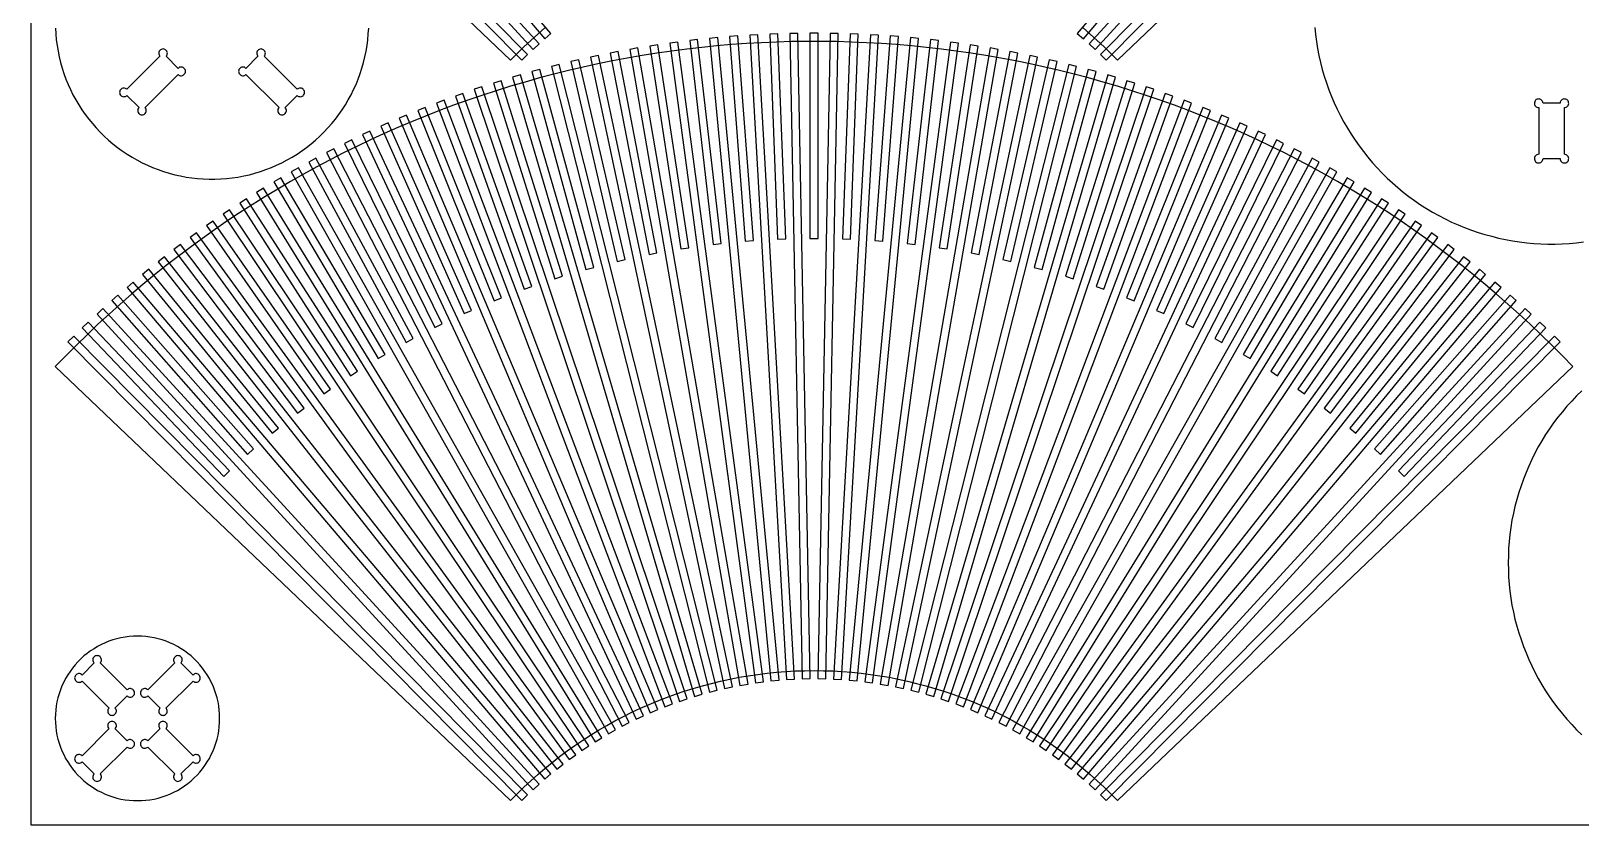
# Model space of a CAD drawing. Extents: x 0 to 2440, y 0 to 1220.
# Drawn here: x 0 to 1148, y 0 to 588 of the extents above; entities that cross this region are included whole.
import ezdxf

# ---------------------------------------------------------------- set-up
doc = ezdxf.new("R2010")
doc.units = 0
for name, color, linetype in [('BOARD-2440X1220', 8, 'Continuous'), ('CUT', 1, 'Continuous'), ('POCKET-KERF-15_5', 5, 'Continuous')]:
    doc.layers.add(name, color=color, linetype=linetype)

msp = doc.modelspace()

# ---------------------------------------------------------------- linework, layer by layer
at = {"layer": 'BOARD-2440X1220'}
msp.add_lwpolyline([(0, 0), (2440, 0), (2440, 1220), (0, 1220)], close=True, dxfattribs=at)
at = {"layer": 'CUT'}
for points in [[(18, 887.3), (355.1, 566), (360, 571), (365, 575.9), (370.1, 580.7), (375.3, 585.3), (380.6, 589.9)], [(779.2, 589.9), (784.5, 585.3), (789.7, 580.7), (794.8, 575.9), (799.8, 571), (804.7, 566), (1141.8, 887.3)], [(18.1, 589.8), (18.3, 585.5), (18.7, 581.2), (19.3, 577), (20, 572.7), (20.8, 568.5), (21.9, 564.4), (23, 560.2), (24.4, 556.2), (25.8, 552.1), (27.5, 548.2), (29.2, 544.3), (31.1, 540.4), (33.2, 536.7), (35.4, 533), (37.7, 529.4), (40.2, 525.8), (42.8, 522.4), (45.5, 519.1), (48.3, 515.9), (51.2, 512.8), (54.3, 509.8), (57.5, 506.9), (60.7, 504.1), (64.1, 501.4), (67.6, 498.9), (71.2, 496.5), (74.8, 494.3), (78.5, 492.2), (82.3, 490.2), (86.2, 488.3), (90.1, 486.6), (94.1, 485.1), (98.2, 483.7), (102.3, 482.4), (106.5, 481.3), (110.6, 480.4), (114.9, 479.6), (119.1, 479), (123.4, 478.5), (127.6, 478.2), (131.9, 478), (136.2, 478), (140.5, 478.2), (144.8, 478.5), (149, 479), (153.3, 479.6), (157.5, 480.4), (161.7, 481.3), (165.8, 482.4), (169.9, 483.7), (174, 485.1), (178, 486.6), (181.9, 488.3), (185.8, 490.2), (189.6, 492.2), (193.3, 494.3), (197, 496.5), (200.5, 498.9), (204, 501.4), (207.4, 504.1), (210.7, 506.9), (213.8, 509.8), (216.9, 512.8), (219.8, 515.9), (222.7, 519.1), (225.4, 522.4), (228, 525.8), (230.4, 529.4), (232.8, 533), (234.9, 536.7), (237, 540.4), (238.9, 544.3), (240.7, 548.2), (242.3, 552.1), (243.8, 556.2), (245.1, 560.2), (246.3, 564.4), (247.3, 568.5), (248.2, 572.7), (248.9, 577), (249.4, 581.2), (249.8, 585.5), (250.1, 589.8)], [(950.7, 590.3), (951.3, 585), (952, 579.8), (952.8, 574.6), (953.8, 569.5), (955, 564.3), (956.3, 559.2), (957.8, 554.2), (959.5, 549.2), (961.2, 544.2), (963.2, 539.3), (965.2, 534.5), (967.4, 529.7), (969.8, 525), (972.3, 520.3), (974.9, 515.8), (977.7, 511.3), (980.6, 506.9), (983.6, 502.6), (986.8, 498.4), (990.1, 494.2), (993.5, 490.2), (997, 486.3), (1000.6, 482.5), (1004.4, 478.8), (1008.3, 475.2), (1012.2, 471.8), (1016.3, 468.4), (1020.5, 465.2), (1024.7, 462.1), (1029.1, 459.1), (1033.5, 456.3), (1038, 453.6), (1042.6, 451), (1047.3, 448.6), (1052.1, 446.3), (1056.9, 444.2), (1061.7, 442.2), (1066.7, 440.3), (1071.7, 438.6), (1076.7, 437.1), (1081.8, 435.7), (1086.9, 434.4), (1092, 433.3), (1097.2, 432.4), (1102.4, 431.6), (1107.7, 431), (1112.9, 430.5), (1118.2, 430.2), (1123.4, 430), (1128.7, 430), (1134, 430.2), (1139.2, 430.5), (1144.5, 431), (1149.7, 431.6)], [(1148.4, 321.3), (1144.6, 317.6), (1141, 313.8), (1137.5, 309.9), (1134.1, 305.9), (1130.8, 301.8), (1127.6, 297.6), (1124.6, 293.3), (1121.7, 288.9), (1118.9, 284.4), (1116.3, 279.8), (1113.8, 275.2), (1111.4, 270.5), (1109.2, 265.7), (1107.2, 260.8), (1105.2, 255.9), (1103.5, 251), (1101.8, 246), (1100.3, 240.9), (1099, 235.8), (1097.8, 230.7), (1096.8, 225.5), (1096, 220.3), (1095.3, 215.1), (1094.7, 209.9), (1094.3, 204.6), (1094.1, 199.3), (1094, 194.1), (1094.1, 188.8), (1094.3, 183.5), (1094.7, 178.3), (1095.3, 173), (1096, 167.8), (1096.8, 162.6), (1097.8, 157.5), (1099, 152.3), (1100.3, 147.2), (1101.8, 142.2), (1103.5, 137.2), (1105.2, 132.2), (1107.2, 127.3), (1109.2, 122.5), (1111.4, 117.7), (1113.8, 113), (1116.3, 108.3), (1118.9, 103.8), (1121.7, 99.3), (1124.6, 94.9), (1127.6, 90.6), (1130.8, 86.4), (1134.1, 82.2), (1137.5, 78.2), (1141, 74.3), (1144.6, 70.5), (1148.4, 66.8)]]:
    msp.add_lwpolyline(points, dxfattribs=at)
for points in [[(804.7, 18), (1141.8, 339.3), (1134.1, 347.3), (1126.3, 355.2), (1118.3, 362.9), (1110.2, 370.6), (1102.1, 378.1), (1093.8, 385.6), (1085.4, 392.9), (1076.9, 400), (1068.3, 407.1), (1059.6, 414), (1050.8, 420.8), (1041.9, 427.5), (1033, 434.1), (1023.9, 440.5), (1014.7, 446.8), (1005.5, 453), (996.1, 459), (986.7, 464.9), (977.2, 470.7), (967.6, 476.3), (957.9, 481.8), (948.1, 487.1), (938.3, 492.3), (928.4, 497.4), (918.4, 502.3), (908.4, 507.1), (898.3, 511.7), (888.1, 516.2), (877.9, 520.5), (867.6, 524.7), (857.2, 528.8), (846.8, 532.7), (836.3, 536.4), (825.8, 540), (815.2, 543.5), (804.6, 546.8), (794, 549.9), (783.2, 552.9), (772.5, 555.7), (761.7, 558.4), (750.9, 561), (740, 563.3), (729.1, 565.5), (718.2, 567.6), (707.2, 569.5), (696.2, 571.2), (685.2, 572.8), (674.2, 574.3), (663.2, 575.5), (652.1, 576.6), (641, 577.6), (629.9, 578.4), (618.8, 579), (607.7, 579.5), (596.6, 579.8), (585.5, 580), (574.4, 580), (563.2, 579.8), (552.1, 579.5), (541, 579), (529.9, 578.4), (518.8, 577.6), (507.7, 576.6), (496.7, 575.5), (485.6, 574.3), (474.6, 572.8), (463.6, 571.2), (452.6, 569.5), (441.6, 567.6), (430.7, 565.5), (419.8, 563.3), (409, 561), (398.1, 558.4), (387.3, 555.7), (376.6, 552.9), (365.9, 549.9), (355.2, 546.8), (344.6, 543.5), (334, 540), (323.5, 536.4), (313, 532.7), (302.6, 528.8), (292.2, 524.7), (281.9, 520.5), (271.7, 516.2), (261.5, 511.7), (251.4, 507.1), (241.4, 502.3), (231.4, 497.4), (221.5, 492.3), (211.7, 487.1), (201.9, 481.8), (192.3, 476.3), (182.7, 470.7), (173.2, 464.9), (163.7, 459), (154.4, 453), (145.1, 446.8), (136, 440.5), (126.9, 434.1), (117.9, 427.5), (109, 420.8), (100.2, 414), (91.5, 407.1), (82.9, 400), (74.4, 392.9), (66, 385.6), (57.8, 378.1), (49.6, 370.6), (41.5, 362.9), (33.6, 355.2), (25.7, 347.3), (18, 339.3), (355.1, 18), (360, 23), (365, 27.9), (370.1, 32.7), (375.3, 37.3), (380.6, 41.9), (386, 46.3), (391.5, 50.6), (397.1, 54.8), (402.8, 58.8), (408.6, 62.7), (414.4, 66.5), (420.4, 70.2), (426.4, 73.7), (432.5, 77.1), (438.7, 80.3), (444.9, 83.4), (451.3, 86.4), (457.7, 89.2), (464.1, 91.9), (470.6, 94.4), (477.2, 96.8), (483.8, 99), (490.4, 101.1), (497.2, 103.1), (503.9, 104.8), (510.7, 106.5), (517.5, 108), (524.4, 109.3), (531.2, 110.4), (538.2, 111.5), (545.1, 112.3), (552, 113), (559, 113.6), (566, 114), (572.9, 114.2), (579.9, 114.3), (586.9, 114.2), (593.9, 114), (600.8, 113.6), (607.8, 113), (614.7, 112.3), (621.7, 111.5), (628.6, 110.4), (635.5, 109.3), (642.3, 108), (649.1, 106.5), (655.9, 104.8), (662.7, 103.1), (669.4, 101.1), (676, 99), (682.7, 96.8), (689.2, 94.4), (695.7, 91.9), (702.2, 89.2), (708.6, 86.4), (714.9, 83.4), (721.1, 80.3), (727.3, 77.1), (733.4, 73.7), (739.5, 70.2), (745.4, 66.5), (751.3, 62.7), (757, 58.8), (762.7, 54.8), (768.3, 50.6), (773.8, 46.3), (779.2, 41.9), (784.5, 37.3), (789.7, 32.7), (794.8, 27.9), (799.8, 23)], [(80, 531), (79.5, 530.5), (79.2, 529.9), (79.1, 529.2), (79, 528.6), (79.2, 527.9), (79.4, 527.3), (79.8, 526.7), (80.3, 526.2), (80.9, 525.9), (81.5, 525.7), (82.2, 525.6), (82.9, 525.7), (83.6, 525.9), (84.1, 526.2), (84.6, 526.7), (85, 527.3), (85.3, 527.9), (85.4, 528.6), (85.4, 529.2), (85.2, 529.9), (84.9, 530.5), (84.5, 531), (109, 555.5), (109.5, 555.1), (110.1, 554.8), (110.8, 554.6), (111.4, 554.6), (112.1, 554.7), (112.7, 555), (113.3, 555.4), (113.8, 555.9), (114.1, 556.4), (114.3, 557.1), (114.4, 557.8), (114.3, 558.5), (114.1, 559.1), (113.8, 559.7), (113.3, 560.2), (112.7, 560.6), (112.1, 560.8), (111.4, 561), (110.8, 560.9), (110.1, 560.8), (109.5, 560.5), (109, 560), (100, 569), (100.5, 569.5), (100.8, 570.1), (100.9, 570.8), (101, 571.4), (100.8, 572.1), (100.6, 572.7), (100.2, 573.3), (99.7, 573.8), (99.1, 574.1), (98.5, 574.3), (97.8, 574.4), (97.1, 574.3), (96.4, 574.1), (95.9, 573.8), (95.4, 573.3), (95, 572.7), (94.7, 572.1), (94.6, 571.4), (94.6, 570.8), (94.8, 570.1), (95.1, 569.5), (95.5, 569), (71, 544.5), (70.5, 544.9), (69.9, 545.2), (69.2, 545.4), (68.6, 545.4), (67.9, 545.3), (67.3, 545), (66.7, 544.6), (66.2, 544.1), (65.9, 543.6), (65.7, 542.9), (65.6, 542.2), (65.7, 541.5), (65.9, 540.9), (66.2, 540.3), (66.7, 539.8), (67.3, 539.4), (67.9, 539.2), (68.6, 539), (69.2, 539.1), (69.9, 539.2), (70.5, 539.5), (71, 540)], [(197.1, 540), (197.6, 539.5), (198.2, 539.2), (198.9, 539.1), (199.6, 539), (200.3, 539.2), (200.9, 539.4), (201.5, 539.8), (201.9, 540.3), (202.3, 540.9), (202.5, 541.5), (202.6, 542.2), (202.5, 542.9), (202.3, 543.6), (201.9, 544.1), (201.5, 544.6), (200.9, 545), (200.3, 545.3), (199.6, 545.4), (198.9, 545.4), (198.2, 545.2), (197.6, 544.9), (197.1, 544.5), (172.6, 569), (173.1, 569.5), (173.4, 570.1), (173.5, 570.8), (173.6, 571.4), (173.4, 572.1), (173.2, 572.7), (172.8, 573.3), (172.3, 573.8), (171.7, 574.1), (171, 574.3), (170.4, 574.4), (169.7, 574.3), (169, 574.1), (168.4, 573.8), (167.9, 573.3), (167.6, 572.7), (167.3, 572.1), (167.2, 571.4), (167.2, 570.8), (167.4, 570.1), (167.7, 569.5), (168.1, 569), (159.2, 560), (158.7, 560.5), (158, 560.8), (157.4, 560.9), (156.7, 561), (156, 560.8), (155.4, 560.6), (154.8, 560.2), (154.4, 559.7), (154, 559.1), (153.8, 558.5), (153.7, 557.8), (153.8, 557.1), (154, 556.4), (154.4, 555.9), (154.8, 555.4), (155.4, 555), (156, 554.7), (156.7, 554.6), (157.4, 554.6), (158, 554.8), (158.7, 555.1), (159.2, 555.5), (183.7, 531), (183.2, 530.5), (182.9, 529.9), (182.8, 529.2), (182.7, 528.6), (182.8, 527.9), (183.1, 527.3), (183.5, 526.7), (184, 526.2), (184.6, 525.9), (185.2, 525.7), (185.9, 525.6), (186.6, 525.7), (187.2, 525.9), (187.8, 526.2), (188.3, 526.7), (188.7, 527.3), (189, 527.9), (189.1, 528.6), (189.1, 529.2), (188.9, 529.9), (188.6, 530.5), (188.2, 531)], [(1132.4, 493.2), (1132.4, 492.5), (1132.7, 491.8), (1133, 491.3), (1133.5, 490.8), (1134, 490.4), (1134.7, 490.1), (1135.3, 490), (1136, 490), (1136.7, 490.2), (1137.3, 490.5), (1137.8, 490.9), (1138.3, 491.4), (1138.6, 492.1), (1138.7, 492.7), (1138.8, 493.4), (1138.6, 494.1), (1138.4, 494.7), (1138, 495.3), (1137.5, 495.7), (1136.9, 496.1), (1136.3, 496.3), (1135.6, 496.4), (1135.6, 531), (1136.3, 531), (1136.9, 531.3), (1137.5, 531.6), (1138, 532.1), (1138.4, 532.6), (1138.6, 533.3), (1138.8, 533.9), (1138.7, 534.6), (1138.6, 535.3), (1138.3, 535.9), (1137.8, 536.4), (1137.3, 536.9), (1136.7, 537.2), (1136, 537.3), (1135.3, 537.4), (1134.7, 537.2), (1134, 537), (1133.5, 536.6), (1133, 536.1), (1132.7, 535.5), (1132.4, 534.9), (1132.4, 534.2), (1119.8, 534.2), (1119.7, 534.9), (1119.5, 535.5), (1119.1, 536.1), (1118.7, 536.6), (1118.1, 537), (1117.5, 537.2), (1116.8, 537.4), (1116.1, 537.3), (1115.5, 537.2), (1114.8, 536.9), (1114.3, 536.4), (1113.9, 535.9), (1113.6, 535.3), (1113.4, 534.6), (1113.4, 533.9), (1113.5, 533.3), (1113.8, 532.6), (1114.2, 532.1), (1114.7, 531.6), (1115.2, 531.3), (1115.9, 531), (1116.6, 531), (1116.6, 496.4), (1115.9, 496.3), (1115.2, 496.1), (1114.7, 495.7), (1114.2, 495.3), (1113.8, 494.7), (1113.5, 494.1), (1113.4, 493.4), (1113.4, 492.7), (1113.6, 492.1), (1113.9, 491.4), (1114.3, 490.9), (1114.8, 490.5), (1115.5, 490.2), (1116.1, 490), (1116.8, 490), (1117.5, 490.1), (1118.1, 490.4), (1118.7, 490.8), (1119.1, 491.3), (1119.5, 491.8), (1119.7, 492.5), (1119.8, 493.2)], [(139.7, 78.9), (139.7, 82), (139.4, 85), (139, 88.1), (138.5, 91.1), (137.8, 94.1), (137, 97.1), (136, 100), (134.8, 102.9), (133.5, 105.7), (132.1, 108.4), (130.5, 111.1), (128.8, 113.6), (127, 116.1), (125.1, 118.5), (123, 120.8), (120.8, 123), (118.5, 125.1), (116.1, 127), (113.6, 128.8), (111.1, 130.5), (108.4, 132.1), (105.7, 133.5), (102.9, 134.8), (100, 136), (97.1, 137), (94.1, 137.8), (91.1, 138.5), (88.1, 139), (85, 139.4), (82, 139.7), (78.9, 139.7), (75.8, 139.7), (72.7, 139.4), (69.7, 139), (66.6, 138.5), (63.6, 137.8), (60.6, 137), (57.7, 136), (54.9, 134.8), (52.1, 133.5), (49.3, 132.1), (46.7, 130.5), (44.1, 128.8), (41.6, 127), (39.2, 125.1), (36.9, 123), (34.8, 120.8), (32.7, 118.5), (30.7, 116.1), (28.9, 113.6), (27.2, 111.1), (25.6, 108.4), (24.2, 105.7), (22.9, 102.9), (21.8, 100), (20.8, 97.1), (19.9, 94.1), (19.2, 91.1), (18.7, 88.1), (18.3, 85), (18.1, 82), (18, 78.9), (18.1, 75.8), (18.3, 72.7), (18.7, 69.7), (19.2, 66.6), (19.9, 63.6), (20.8, 60.6), (21.8, 57.7), (22.9, 54.9), (24.2, 52.1), (25.6, 49.3), (27.2, 46.7), (28.9, 44.1), (30.7, 41.6), (32.7, 39.2), (34.8, 36.9), (36.9, 34.8), (39.2, 32.7), (41.6, 30.7), (44.1, 28.9), (46.7, 27.2), (49.3, 25.6), (52.1, 24.2), (54.9, 22.9), (57.7, 21.8), (60.6, 20.8), (63.6, 19.9), (66.6, 19.2), (69.7, 18.7), (72.7, 18.3), (75.8, 18.1), (78.9, 18), (82, 18.1), (85, 18.3), (88.1, 18.7), (91.1, 19.2), (94.1, 19.9), (97.1, 20.8), (100, 21.8), (102.9, 22.9), (105.7, 24.2), (108.4, 25.6), (111.1, 27.2), (113.6, 28.9), (116.1, 30.7), (118.5, 32.7), (120.8, 34.8), (123, 36.9), (125.1, 39.2), (127, 41.6), (128.8, 44.1), (130.5, 46.7), (132.1, 49.3), (133.5, 52.1), (134.8, 54.9), (136, 57.7), (137, 60.6), (137.8, 63.6), (138.5, 66.6), (139, 69.7), (139.4, 72.7), (139.7, 75.8)], [(71.2, 95.5), (71.7, 95.1), (72.3, 94.8), (73, 94.6), (73.7, 94.6), (74.3, 94.7), (75, 94.9), (75.5, 95.3), (76, 95.8), (76.3, 96.4), (76.6, 97.1), (76.6, 97.8), (76.6, 98.4), (76.3, 99.1), (76, 99.7), (75.5, 100.2), (75, 100.6), (74.3, 100.8), (73.7, 100.9), (73, 100.9), (72.3, 100.7), (71.7, 100.4), (71.2, 100), (51.2, 120), (51.6, 120.5), (52, 121.1), (52.1, 121.8), (52.1, 122.4), (52, 123.1), (51.8, 123.8), (51.4, 124.3), (50.9, 124.8), (50.3, 125.1), (49.6, 125.3), (49, 125.4), (48.3, 125.3), (47.6, 125.1), (47, 124.8), (46.5, 124.3), (46.1, 123.8), (45.9, 123.1), (45.8, 122.4), (45.8, 121.8), (46, 121.1), (46.3, 120.5), (46.7, 120), (37.8, 111), (37.3, 111.5), (36.6, 111.8), (36, 112), (35.3, 112), (34.6, 111.9), (34, 111.6), (33.4, 111.2), (33, 110.7), (32.6, 110.1), (32.4, 109.5), (32.3, 108.8), (32.4, 108.1), (32.6, 107.5), (33, 106.9), (33.4, 106.4), (34, 106), (34.6, 105.7), (35.3, 105.6), (36, 105.6), (36.6, 105.8), (37.3, 106.1), (37.8, 106.5), (57.7, 86.6), (57.3, 86), (57, 85.4), (56.8, 84.8), (56.8, 84.1), (56.9, 83.4), (57.2, 82.8), (57.6, 82.2), (58.1, 81.8), (58.7, 81.4), (59.3, 81.2), (60, 81.1), (60.7, 81.2), (61.3, 81.4), (61.9, 81.8), (62.4, 82.2), (62.8, 82.8), (63.1, 83.4), (63.2, 84.1), (63.2, 84.8), (63, 85.4), (62.7, 86), (62.3, 86.6)], [(95.5, 86.6), (95.1, 86), (94.8, 85.4), (94.6, 84.8), (94.6, 84.1), (94.7, 83.4), (94.9, 82.8), (95.3, 82.2), (95.8, 81.8), (96.4, 81.4), (97.1, 81.2), (97.8, 81.1), (98.4, 81.2), (99.1, 81.4), (99.7, 81.8), (100.2, 82.2), (100.6, 82.8), (100.8, 83.4), (100.9, 84.1), (100.9, 84.8), (100.7, 85.4), (100.4, 86), (100, 86.6), (120, 106.5), (120.5, 106.1), (121.1, 105.8), (121.8, 105.6), (122.4, 105.6), (123.1, 105.7), (123.8, 106), (124.3, 106.4), (124.8, 106.9), (125.1, 107.5), (125.3, 108.1), (125.4, 108.8), (125.3, 109.5), (125.1, 110.1), (124.8, 110.7), (124.3, 111.2), (123.8, 111.6), (123.1, 111.9), (122.4, 112), (121.8, 112), (121.1, 111.8), (120.5, 111.5), (120, 111), (111, 120), (111.5, 120.5), (111.8, 121.1), (112, 121.8), (112, 122.4), (111.9, 123.1), (111.6, 123.8), (111.2, 124.3), (110.7, 124.8), (110.1, 125.1), (109.5, 125.3), (108.8, 125.4), (108.1, 125.3), (107.5, 125.1), (106.9, 124.8), (106.4, 124.3), (106, 123.8), (105.7, 123.1), (105.6, 122.4), (105.6, 121.8), (105.8, 121.1), (106.1, 120.5), (106.5, 120), (86.6, 100), (86, 100.4), (85.4, 100.7), (84.8, 100.9), (84.1, 100.9), (83.4, 100.8), (82.8, 100.6), (82.2, 100.2), (81.8, 99.7), (81.4, 99.1), (81.2, 98.4), (81.1, 97.8), (81.2, 97.1), (81.4, 96.4), (81.8, 95.8), (82.2, 95.3), (82.8, 94.9), (83.4, 94.7), (84.1, 94.6), (84.8, 94.6), (85.4, 94.8), (86, 95.1), (86.6, 95.5)], [(46.7, 37.8), (46.3, 37.3), (46, 36.6), (45.8, 36), (45.8, 35.3), (45.9, 34.6), (46.1, 34), (46.5, 33.4), (47, 33), (47.6, 32.6), (48.3, 32.4), (49, 32.3), (49.6, 32.4), (50.3, 32.6), (50.9, 33), (51.4, 33.4), (51.8, 34), (52, 34.6), (52.1, 35.3), (52.1, 36), (52, 36.6), (51.6, 37.3), (51.2, 37.8), (71.2, 57.7), (71.7, 57.3), (72.3, 57), (73, 56.8), (73.7, 56.8), (74.3, 56.9), (75, 57.2), (75.5, 57.6), (76, 58.1), (76.3, 58.7), (76.6, 59.3), (76.6, 60), (76.6, 60.7), (76.3, 61.3), (76, 61.9), (75.5, 62.4), (75, 62.8), (74.3, 63.1), (73.7, 63.2), (73, 63.2), (72.3, 63), (71.7, 62.7), (71.2, 62.3), (62.3, 71.2), (62.7, 71.7), (63, 72.3), (63.2, 73), (63.2, 73.7), (63.1, 74.3), (62.8, 75), (62.4, 75.5), (61.9, 76), (61.3, 76.3), (60.7, 76.6), (60, 76.6), (59.3, 76.6), (58.7, 76.3), (58.1, 76), (57.6, 75.5), (57.2, 75), (56.9, 74.3), (56.8, 73.7), (56.8, 73), (57, 72.3), (57.3, 71.7), (57.7, 71.2), (37.8, 51.2), (37.3, 51.6), (36.6, 52), (36, 52.1), (35.3, 52.1), (34.6, 52), (34, 51.8), (33.4, 51.4), (33, 50.9), (32.6, 50.3), (32.4, 49.6), (32.3, 49), (32.4, 48.3), (32.6, 47.6), (33, 47), (33.4, 46.5), (34, 46.1), (34.6, 45.9), (35.3, 45.8), (36, 45.8), (36.6, 46), (37.3, 46.3), (37.8, 46.7)], [(120, 46.7), (120.5, 46.3), (121.1, 46), (121.8, 45.8), (122.4, 45.8), (123.1, 45.9), (123.8, 46.1), (124.3, 46.5), (124.8, 47), (125.1, 47.6), (125.3, 48.3), (125.4, 49), (125.3, 49.6), (125.1, 50.3), (124.8, 50.9), (124.3, 51.4), (123.8, 51.8), (123.1, 52), (122.4, 52.1), (121.8, 52.1), (121.1, 52), (120.5, 51.6), (120, 51.2), (100, 71.2), (100.4, 71.7), (100.7, 72.3), (100.9, 73), (100.9, 73.7), (100.8, 74.3), (100.6, 75), (100.2, 75.5), (99.7, 76), (99.1, 76.3), (98.4, 76.6), (97.8, 76.6), (97.1, 76.6), (96.4, 76.3), (95.8, 76), (95.3, 75.5), (94.9, 75), (94.7, 74.3), (94.6, 73.7), (94.6, 73), (94.8, 72.3), (95.1, 71.7), (95.5, 71.2), (86.6, 62.3), (86, 62.7), (85.4, 63), (84.8, 63.2), (84.1, 63.2), (83.4, 63.1), (82.8, 62.8), (82.2, 62.4), (81.8, 61.9), (81.4, 61.3), (81.2, 60.7), (81.1, 60), (81.2, 59.3), (81.4, 58.7), (81.8, 58.1), (82.2, 57.6), (82.8, 57.2), (83.4, 56.9), (84.1, 56.8), (84.8, 56.8), (85.4, 57), (86, 57.3), (86.6, 57.7), (106.5, 37.8), (106.1, 37.3), (105.8, 36.6), (105.6, 36), (105.6, 35.3), (105.7, 34.6), (106, 34), (106.4, 33.4), (106.9, 33), (107.5, 32.6), (108.1, 32.4), (108.8, 32.3), (109.5, 32.4), (110.1, 32.6), (110.7, 33), (111.2, 33.4), (111.6, 34), (111.9, 34.6), (112, 35.3), (112, 36), (111.8, 36.6), (111.5, 37.3), (111, 37.8)]]:
    msp.add_lwpolyline(points, close=True, dxfattribs=at)
at = {"layer": 'POCKET-KERF-15_5'}
for points in [[(380.5, 581.9), (385, 585.8), (75.7, 949.8), (71.1, 945.9)], [(774.8, 585.8), (779.4, 581.9), (1088.7, 945.9), (1084.1, 949.8)], [(371.9, 574.1), (376.3, 578.2), (53.3, 930.2), (48.9, 926.1)], [(783.6, 578.2), (788, 574.1), (1111, 926.1), (1106.5, 930.2)], [(363.5, 566.1), (367.8, 570.3), (31.7, 909.7), (27.4, 905.5)], [(792, 570.3), (796.3, 566.1), (1132.4, 905.5), (1128.2, 909.7)], [(552.9, 433.6), (558.9, 433.8), (553.1, 585.6), (547.1, 585.3)], [(571.1, 108.2), (577.1, 108.3), (568, 585.9), (562, 585.8)], [(576.9, 434.2), (582.9, 434.2), (582.9, 586), (576.9, 586)], [(582.7, 108.3), (588.7, 108.2), (597.8, 585.8), (591.8, 585.9)], [(600.9, 433.8), (606.9, 433.6), (612.7, 585.3), (606.7, 585.6)], [(525, 103.3), (531, 104.3), (449.5, 575.1), (443.6, 574)], [(481.3, 426.4), (487.3, 427.3), (464.2, 577.4), (458.3, 576.5)], [(536.5, 105.2), (542.4, 106), (479, 579.5), (473, 578.7)], [(505.1, 429.7), (511.1, 430.4), (493.7, 581.3), (487.8, 580.6)], [(548, 106.6), (554, 107.2), (508.6, 582.8), (502.6, 582.2)], [(529, 432.1), (535, 432.6), (523.4, 584), (517.4, 583.5)], [(559.5, 107.6), (565.5, 108), (538.3, 584.9), (532.3, 584.6)], [(594.3, 108), (600.3, 107.6), (627.6, 584.6), (621.6, 584.9)], [(605.9, 107.2), (611.8, 106.6), (657.2, 582.2), (651.3, 582.8)], [(617.4, 106), (623.3, 105.2), (686.8, 578.7), (680.9, 579.5)], [(624.9, 432.6), (630.9, 432.1), (642.4, 583.5), (636.4, 584)], [(628.9, 104.3), (634.8, 103.3), (716.2, 574), (710.3, 575.1)], [(648.8, 430.4), (654.7, 429.7), (672, 580.6), (666.1, 581.3)], [(672.6, 427.3), (678.5, 426.4), (701.5, 576.5), (695.6, 577.4)], [(502.4, 98.3), (508.2, 99.7), (391.2, 562.9), (385.4, 561.4)], [(434.2, 417.1), (440.1, 418.5), (405.7, 566.4), (399.9, 565)], [(513.7, 101), (519.6, 102.3), (420.3, 569.5), (414.4, 568.3)], [(457.7, 422.2), (463.6, 423.4), (434.9, 572.4), (429, 571.3)], [(640.3, 102.3), (646.1, 101), (745.4, 568.3), (739.6, 569.5)], [(651.6, 99.7), (657.4, 98.3), (774.4, 561.4), (768.6, 562.9)], [(696.2, 423.4), (702.1, 422.2), (730.9, 571.3), (725, 572.4)], [(719.7, 418.5), (725.6, 417.1), (760, 565), (754.1, 566.4)], [(491.3, 95.1), (497, 96.8), (362.5, 555.2), (356.7, 553.5)], [(411, 411.1), (416.8, 412.7), (376.8, 559.2), (371, 557.6)], [(662.8, 96.8), (668.6, 95.1), (803.1, 553.5), (797.4, 555.2)], [(743, 412.7), (748.8, 411.1), (788.8, 557.6), (783, 559.2)], [(365.3, 396.5), (370.9, 398.5), (319.9, 541.5), (314.3, 539.5)], [(480.2, 91.5), (485.9, 93.4), (334, 546.4), (328.3, 544.5)], [(388, 404.3), (393.7, 406.1), (348.2, 550.9), (342.5, 549.1)], [(673.9, 93.4), (679.6, 91.5), (831.5, 544.5), (825.8, 546.4)], [(766.1, 406.1), (771.8, 404.3), (817.4, 549.1), (811.6, 550.9)], [(788.9, 398.5), (794.5, 396.5), (845.6, 539.5), (839.9, 541.5)], [(342.9, 387.9), (348.5, 390.2), (292, 531.1), (286.5, 528.9)], [(469.4, 87.5), (475, 89.6), (305.9, 536.5), (300.3, 534.3)], [(684.9, 89.6), (690.5, 87.5), (859.5, 534.3), (853.9, 536.5)], [(811.4, 390.2), (816.9, 387.9), (873.4, 528.9), (867.8, 531.1)], [(320.8, 378.5), (326.3, 380.9), (264.6, 519.6), (259.1, 517.2)], [(458.6, 83.1), (464.2, 85.4), (278.2, 525.5), (272.7, 523.2)], [(695.7, 85.4), (701.2, 83.1), (887.1, 523.2), (881.6, 525.5)], [(833.5, 380.9), (839, 378.5), (900.7, 517.2), (895.3, 519.6)], [(299.1, 368.2), (304.5, 370.9), (237.5, 507.1), (232.2, 504.5)], [(448.1, 78.3), (453.5, 80.8), (251, 513.5), (245.6, 511)], [(706.3, 80.8), (711.7, 78.3), (914.3, 511), (908.8, 513.5)], [(855.3, 370.9), (860.7, 368.2), (927.7, 504.5), (922.3, 507.1)], [(437.8, 73.1), (443.1, 75.8), (224.2, 500.5), (218.9, 497.7)], [(716.7, 75.8), (722.1, 73.1), (940.9, 497.7), (935.6, 500.5)], [(427.6, 67.5), (432.8, 70.4), (198, 486.4), (192.7, 483.5)], [(277.9, 357.1), (283.1, 360), (211, 493.6), (205.7, 490.7)], [(727, 70.4), (732.2, 67.5), (967.1, 483.5), (961.9, 486.4)], [(876.7, 360), (882, 357.1), (954.1, 490.7), (948.8, 493.6)], [(417.7, 61.5), (422.8, 64.6), (172.3, 471.4), (167.1, 468.2)], [(257, 345.2), (262.2, 348.3), (185, 479), (179.9, 476)], [(737, 64.6), (742.2, 61.5), (992.7, 468.2), (987.6, 471.4)], [(897.6, 348.3), (902.8, 345.2), (980, 476), (974.8, 479)], [(236.6, 332.5), (241.7, 335.8), (159.6, 463.5), (154.6, 460.3)], [(918.1, 335.8), (923.2, 332.5), (1005.3, 460.3), (1000.2, 463.5)], [(408, 55.1), (413, 58.5), (147.1, 455.4), (142.2, 452)], [(746.9, 58.5), (751.8, 55.1), (1017.7, 452), (1012.7, 455.4)], [(398.5, 48.4), (403.4, 51.9), (122.6, 438.4), (117.8, 434.9)], [(216.8, 319.1), (221.7, 322.5), (134.8, 447), (129.9, 443.6)], [(756.4, 51.9), (761.3, 48.4), (1042, 434.9), (1037.2, 438.4)], [(938.1, 322.5), (943.1, 319.1), (1029.9, 443.6), (1025, 447)], [(197.4, 304.9), (202.2, 308.5), (110.7, 429.6), (105.9, 426)], [(957.6, 308.5), (962.4, 304.9), (1054, 426), (1049.2, 429.6)], [(389.4, 41.3), (394.1, 45), (98.8, 420.6), (94.1, 416.9)], [(765.7, 45), (770.5, 41.3), (1065.7, 416.9), (1061, 420.6)], [(380.5, 33.9), (385, 37.8), (75.7, 401.8), (71.1, 397.9)], [(178.6, 290), (183.3, 293.8), (87.2, 411.3), (82.5, 407.5)], [(774.8, 37.8), (779.4, 33.9), (1088.7, 397.9), (1084.1, 401.8)], [(976.6, 293.8), (981.2, 290), (1077.3, 407.5), (1072.7, 411.3)], [(160.4, 274.3), (164.9, 278.3), (64.4, 392.1), (59.9, 388.1)], [(994.9, 278.3), (999.4, 274.3), (1099.9, 388.1), (1095.4, 392.1)], [(371.9, 26.1), (376.3, 30.2), (53.3, 382.2), (48.9, 378.1)], [(783.6, 30.2), (788, 26.1), (1111, 378.1), (1106.5, 382.2)], [(142.8, 258), (147.1, 262.2), (42.4, 372.1), (38, 367.9)], [(1012.7, 262.2), (1017, 258), (1121.8, 367.9), (1117.4, 372.1)], [(363.5, 18.1), (367.8, 22.3), (31.7, 361.7), (27.4, 357.5)], [(792, 22.3), (796.3, 18.1), (1132.4, 357.5), (1128.2, 361.7)]]:
    msp.add_lwpolyline(points, close=True, dxfattribs=at)

doc.saveas('drawing.dxf')
